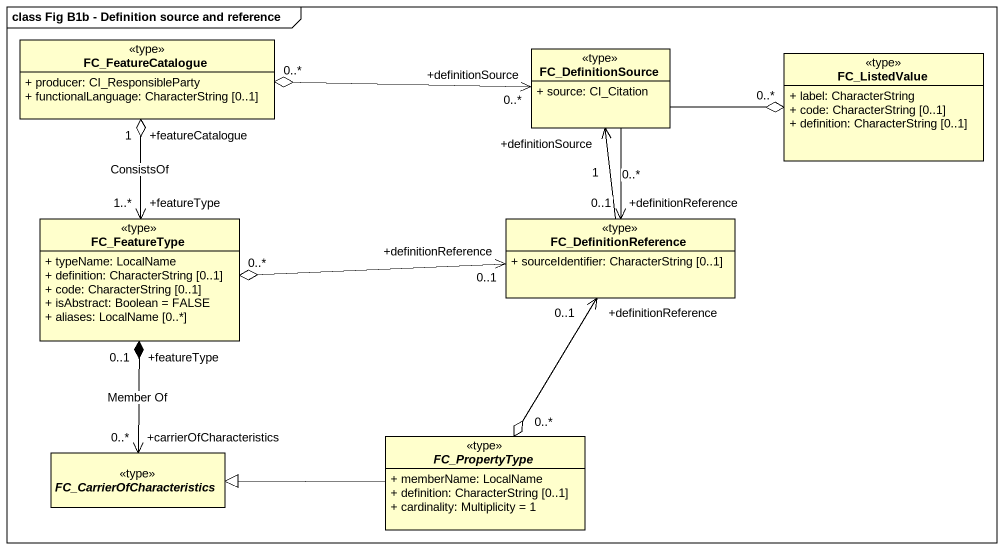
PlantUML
@startuml
mainframe class Fig B1b - Definition source and reference
hide circle
hide empty members
skinparam classAttributeIconSize 0
class FC_FeatureCatalogue <<type>> {
  + producer: CI_ResponsibleParty
  + functionalLanguage: CharacterString [0..1]
}
class FC_DefinitionSource <<type>> {
  + source: CI_Citation
}
class FC_ListedValue <<type>> {
  + label: CharacterString
  + code: CharacterString [0..1]
  + definition: CharacterString [0..1]
}
class FC_FeatureType <<type>> {
  + typeName: LocalName
  + definition: CharacterString [0..1]
  + code: CharacterString [0..1]
  + isAbstract: Boolean = FALSE
  + aliases: LocalName [0..*]
}
class FC_DefinitionReference <<type>> {
  + sourceIdentifier: CharacterString [0..1]
}
abstract class FC_CarrierOfCharacteristics <<type>>
abstract class FC_PropertyType <<type>> {
  + memberName: LocalName
  + definition: CharacterString [0..1]
  + cardinality: Multiplicity = 1
}
FC_FeatureCatalogue "0..*" o-right-> "+definitionSource\n0..*" FC_DefinitionSource
FC_ListedValue "0..*" o-left-> "+definitionReference\n0..1" FC_DefinitionReference
FC_FeatureType "+featureType\n1..*" <-up-o "+featureCatalogue\n1" FC_FeatureCatalogue : ConsistsOf
FC_FeatureType "0..*" o-right-> "+definitionReference\n0..1" FC_DefinitionReference
FC_FeatureType "+featureType\n0..1" *--> "+carrierOfCharacteristics\n0..*" FC_CarrierOfCharacteristics : Member Of
FC_DefinitionReference "0..*" -up-> "+definitionSource\n1" FC_DefinitionSource
FC_PropertyType "0..*" o-up-> "+definitionReference\n0..1" FC_DefinitionReference
FC_PropertyType -left-|> FC_CarrierOfCharacteristics
@enduml
